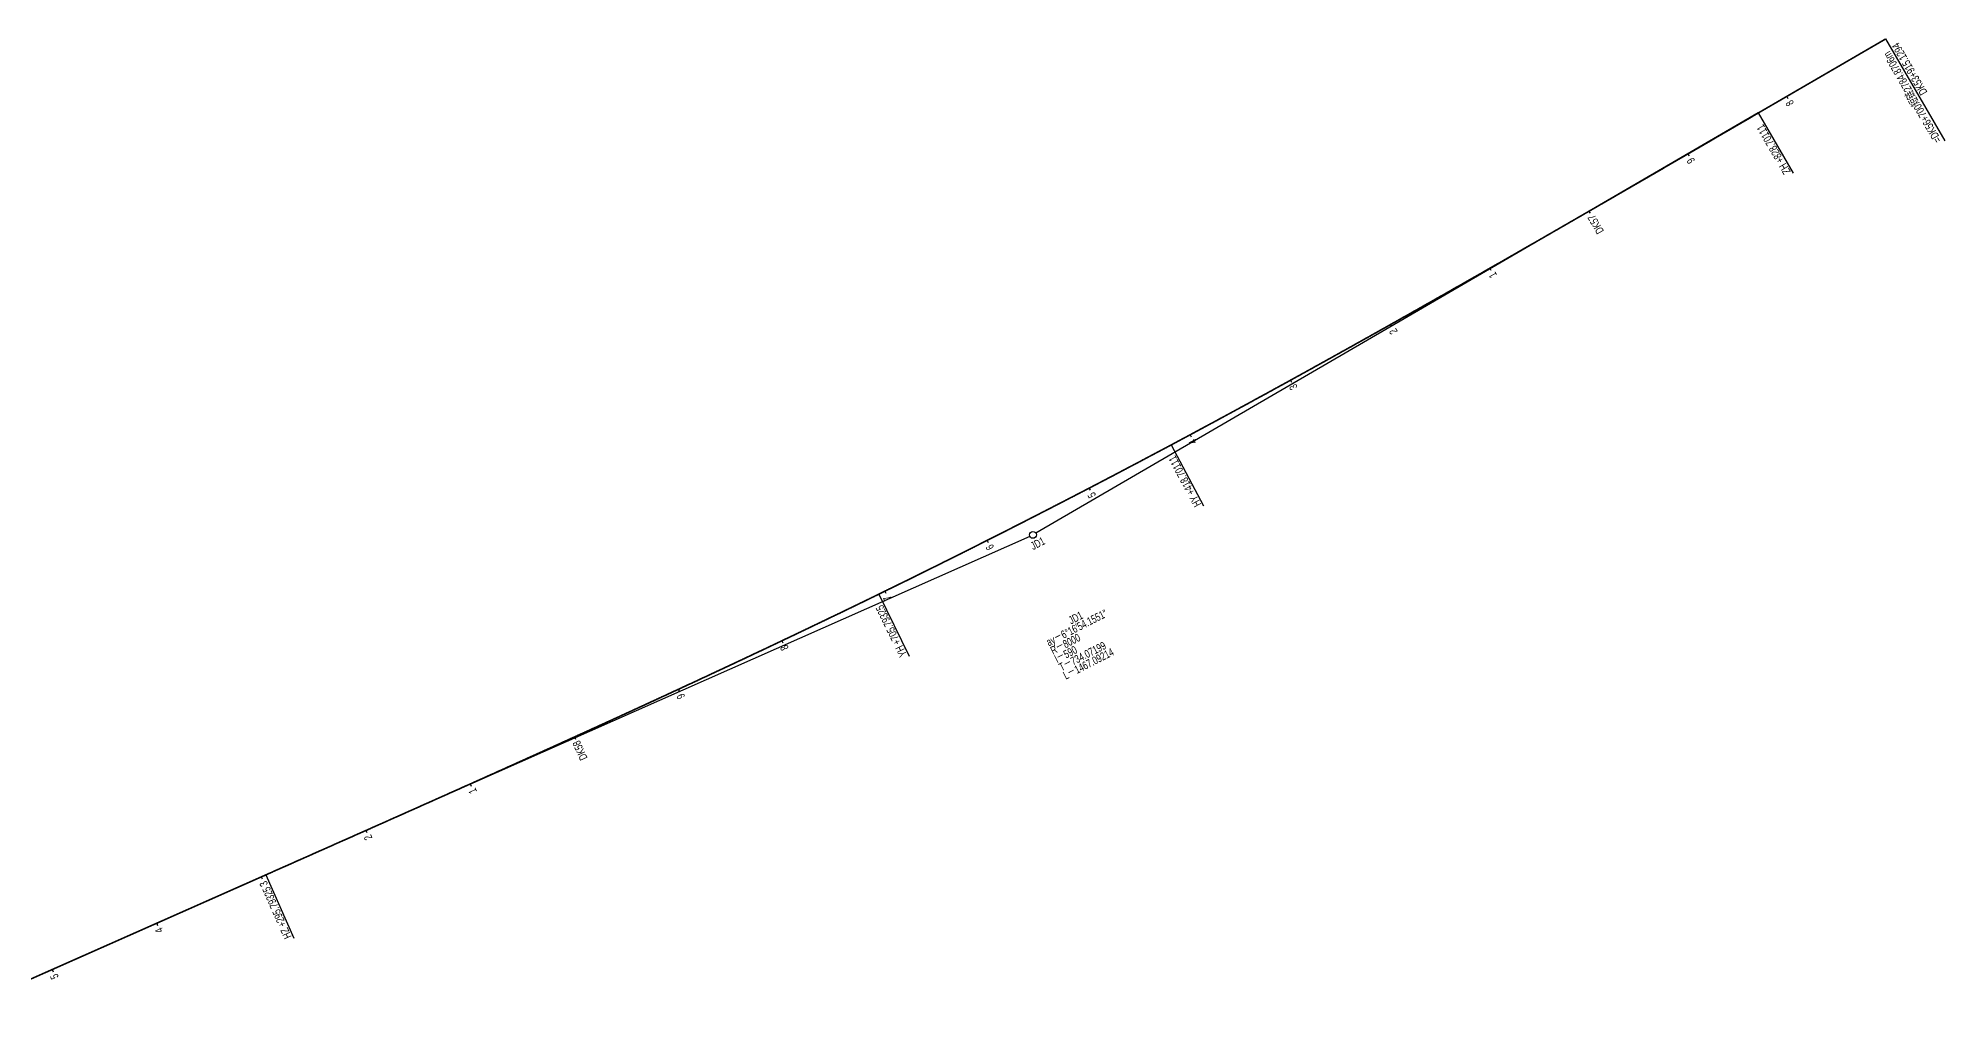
# Model space of a CAD drawing. Header units: millimetres. Extents: x 497834 to 621495, y 3353175 to 3430424.
# Drawn here: x 619827 to 621495, y 3402810 to 3403669 of the extents above; entities that cross this region are included whole.
import ezdxf

# ---------------------------------------------------------------- set-up
doc = ezdxf.new("R2010")
doc.units = ezdxf.units.MM
for name, color, linetype in [('dl1', 7, 'Continuous'), ('沪乍杭打线-0.0-200.8段-施工系转设计系成果-2000坐标系-左线_中线_交点', 7, 'Continuous'), ('沪乍杭打线-0.0-200.8段-施工系转设计系成果-2000坐标系-左线_五大桩', 7, 'Continuous'), ('沪乍杭打线-0.0-200.8段-施工系转设计系成果-2000坐标系-左线_断链', 7, 'Continuous'), ('沪乍杭打线-0.0-200.8段-施工系转设计系成果-2000坐标系-左线_曲线资料', 7, 'Continuous'), ('沪乍杭打线-0.0-200.8段-施工系转设计系成果-2000坐标系-左线_里程', 7, 'Continuous')]:
    doc.layers.add(name, color=color, linetype=linetype)
doc.styles.add('PM_DL', font='slromans.shx', dxfattribs={"width": 0.75, "bigfont": 'hztxt.shx'})
doc.styles.add('PM_LC', font='slromans.shx', dxfattribs={"width": 0.75, "bigfont": 'hztxt.shx'})
doc.styles.add('PM_QX', font='slromans.shx', dxfattribs={"width": 0.75, "bigfont": 'hztxt.shx'})

msp = doc.modelspace()

# ---------------------------------------------------------------- linework, layer by layer
at = {"layer": 'dl1', "color": 3, "linetype": 'Continuous', "ltscale": 2, "const_width": 1.4, "flags": 128}
msp.add_lwpolyline([(621443, 3403668.1), (621331.6, 3403603.4), (621330.8, 3403602.9), (621329.9, 3403602.4), (621329, 3403601.9), (621328.2, 3403601.4), (621327.3, 3403600.9), (621326.4, 3403600.4), (621325.6, 3403599.8), (621324.7, 3403599.3), (621323.9, 3403598.8), (621323, 3403598.3), (621322.1, 3403597.8), (621321.3, 3403597.3), (621320.4, 3403596.8), (621319.5, 3403596.3), (621318.7, 3403595.8), (621317.8, 3403595.3), (621316.9, 3403594.8), (621316.1, 3403594.3), (621315.2, 3403593.8), (621314.3, 3403593.3), (621313.5, 3403592.8), (621312.6, 3403592.3), (621311.7, 3403591.8), (621310.9, 3403591.3), (621310, 3403590.8), (621309.2, 3403590.3), (621308.3, 3403589.8), (621307.4, 3403589.3), (621306.6, 3403588.8), (621305.7, 3403588.3), (621304.8, 3403587.8), (621304, 3403587.3), (621303.1, 3403586.8), (621302.2, 3403586.3), (621301.4, 3403585.8), (621300.5, 3403585.3), (621299.6, 3403584.8), (621298.8, 3403584.3), (621297.9, 3403583.8), (621297, 3403583.3), (621296.2, 3403582.8), (621295.3, 3403582.3), (621294.5, 3403581.8), (621293.6, 3403581.3), (621292.7, 3403580.8), (621291.9, 3403580.3), (621291, 3403579.7), (621290.1, 3403579.2), (621289.3, 3403578.7), (621288.4, 3403578.2), (621287.5, 3403577.7), (621286.7, 3403577.2), (621285.8, 3403576.7), (621284.9, 3403576.2), (621284.1, 3403575.7), (621283.2, 3403575.2), (621282.3, 3403574.7), (621281.5, 3403574.2), (621280.6, 3403573.7), (621279.8, 3403573.2), (621278.9, 3403572.7), (621278, 3403572.2), (621277.2, 3403571.7), (621276.3, 3403571.2), (621275.4, 3403570.7), (621274.6, 3403570.2), (621273.7, 3403569.7), (621272.8, 3403569.2), (621272, 3403568.7), (621271.1, 3403568.2), (621270.2, 3403567.7), (621269.4, 3403567.2), (621268.5, 3403566.7), (621267.6, 3403566.2), (621266.8, 3403565.7), (621265.9, 3403565.2), (621265.1, 3403564.7), (621264.2, 3403564.2), (621263.3, 3403563.7), (621262.5, 3403563.2), (621261.6, 3403562.7), (621260.7, 3403562.2), (621259.9, 3403561.7), (621259, 3403561.2), (621258.1, 3403560.7), (621257.3, 3403560.2), (621256.4, 3403559.7), (621255.5, 3403559.2), (621254.7, 3403558.7), (621253.8, 3403558.2), (621252.9, 3403557.7), (621252.1, 3403557.2), (621251.2, 3403556.7), (621250.3, 3403556.2), (621249.5, 3403555.7), (621248.6, 3403555.1), (621247.8, 3403554.6), (621246.9, 3403554.1), (621246, 3403553.6), (621245.2, 3403553.1), (621244.3, 3403552.6), (621243.4, 3403552.1), (621242.6, 3403551.6), (621241.7, 3403551.1), (621240.8, 3403550.6), (621240, 3403550.1), (621239.1, 3403549.6), (621238.2, 3403549.1), (621237.4, 3403548.6), (621236.5, 3403548.1), (621235.6, 3403547.6), (621234.8, 3403547.1), (621233.9, 3403546.6), (621233, 3403546.1), (621232.2, 3403545.6), (621231.3, 3403545.1), (621230.5, 3403544.6), (621229.6, 3403544.1), (621228.7, 3403543.6), (621227.9, 3403543.1), (621227, 3403542.6), (621226.1, 3403542.1), (621225.3, 3403541.6), (621224.4, 3403541.1), (621223.5, 3403540.6), (621222.7, 3403540.1), (621221.8, 3403539.6), (621220.9, 3403539.1), (621220.1, 3403538.6), (621219.2, 3403538.1), (621218.3, 3403537.6), (621217.5, 3403537.1), (621216.6, 3403536.6), (621215.7, 3403536.1), (621214.9, 3403535.6), (621214, 3403535.1), (621213.1, 3403534.6), (621212.3, 3403534.1), (621211.4, 3403533.6), (621210.5, 3403533.1), (621209.7, 3403532.6), (621208.8, 3403532.1), (621207.9, 3403531.6), (621207.1, 3403531.1), (621206.2, 3403530.6), (621205.4, 3403530.1), (621204.5, 3403529.6), (621203.6, 3403529.1), (621202.8, 3403528.6), (621201.9, 3403528.1), (621201, 3403527.6), (621200.2, 3403527.1), (621199.3, 3403526.6), (621198.4, 3403526.1), (621197.6, 3403525.6), (621196.7, 3403525.1), (621195.8, 3403524.6), (621195, 3403524.1), (621194.1, 3403523.6), (621193.2, 3403523.1), (621192.4, 3403522.6), (621191.5, 3403522.1), (621190.6, 3403521.6), (621189.8, 3403521.1), (621188.9, 3403520.6), (621188, 3403520.1), (621187.2, 3403519.6), (621186.3, 3403519.1), (621185.4, 3403518.6), (621184.6, 3403518.1), (621183.7, 3403517.6), (621182.8, 3403517.1), (621182, 3403516.6), (621181.1, 3403516.1), (621180.2, 3403515.6), (621179.4, 3403515.1), (621178.5, 3403514.6), (621177.6, 3403514.1), (621176.8, 3403513.6), (621175.9, 3403513.1), (621175, 3403512.6), (621174.2, 3403512.1), (621173.3, 3403511.6), (621172.4, 3403511.1), (621171.6, 3403510.6), (621170.7, 3403510.1), (621169.8, 3403509.6), (621169, 3403509.1), (621168.1, 3403508.6), (621167.2, 3403508.1), (621166.4, 3403507.6), (621165.5, 3403507.1), (621164.6, 3403506.6), (621163.8, 3403506.1), (621162.9, 3403505.6), (621162, 3403505.1), (621161.2, 3403504.6), (621160.3, 3403504.1), (621159.4, 3403503.6), (621158.6, 3403503.1), (621157.7, 3403502.6), (621156.8, 3403502.1), (621156, 3403501.6), (621155.1, 3403501.1), (621154.2, 3403500.6), (621153.4, 3403500.1), (621152.5, 3403499.6), (621151.6, 3403499.1), (621150.8, 3403498.6), (621149.9, 3403498.1), (621149, 3403497.6), (621148.2, 3403497.1), (621147.3, 3403496.6), (621146.4, 3403496.1), (621145.6, 3403495.6), (621144.7, 3403495.1), (621143.8, 3403494.6), (621143, 3403494.1), (621142.1, 3403493.6), (621141.2, 3403493.1), (621140.4, 3403492.6), (621139.5, 3403492.1), (621138.6, 3403491.6), (621137.8, 3403491.1), (621136.9, 3403490.6), (621136, 3403490.1), (621135.2, 3403489.6), (621134.3, 3403489.1), (621133.4, 3403488.7), (621132.6, 3403488.2), (621131.7, 3403487.7), (621130.8, 3403487.2), (621130, 3403486.7), (621129.1, 3403486.2), (621128.2, 3403485.7), (621127.4, 3403485.2), (621126.5, 3403484.7), (621125.6, 3403484.2), (621124.8, 3403483.7), (621123.9, 3403483.2), (621123, 3403482.7), (621122.2, 3403482.2), (621121.3, 3403481.7), (621120.4, 3403481.2), (621119.6, 3403480.7), (621118.7, 3403480.2), (621117.8, 3403479.7), (621117, 3403479.2), (621116.1, 3403478.7), (621115.2, 3403478.2), (621114.3, 3403477.7), (621113.5, 3403477.2), (621112.6, 3403476.7), (621111.7, 3403476.2), (621110.9, 3403475.7), (621110, 3403475.2), (621109.1, 3403474.7), (621108.3, 3403474.2), (621107.4, 3403473.7), (621106.5, 3403473.2), (621105.7, 3403472.7), (621104.8, 3403472.2), (621103.9, 3403471.8), (621103.1, 3403471.3), (621102.2, 3403470.8), (621101.3, 3403470.3), (621100.5, 3403469.8), (621099.6, 3403469.3), (621098.7, 3403468.8), (621097.9, 3403468.3), (621097, 3403467.8), (621096.1, 3403467.3), (621095.2, 3403466.8), (621094.4, 3403466.3), (621093.5, 3403465.8), (621092.6, 3403465.3), (621091.8, 3403464.8), (621090.9, 3403464.3), (621090, 3403463.8), (621089.2, 3403463.3), (621088.3, 3403462.8), (621087.4, 3403462.3), (621086.6, 3403461.8), (621085.7, 3403461.3), (621084.8, 3403460.8), (621084, 3403460.4), (621083.1, 3403459.9), (621082.2, 3403459.4), (621081.4, 3403458.9), (621080.5, 3403458.4), (621079.6, 3403457.9), (621078.7, 3403457.4), (621077.9, 3403456.9), (621077, 3403456.4), (621076.1, 3403455.9), (621075.3, 3403455.4), (621074.4, 3403454.9), (621073.5, 3403454.4), (621072.7, 3403453.9), (621071.8, 3403453.4), (621070.9, 3403452.9), (621070.1, 3403452.4), (621069.2, 3403451.9), (621068.3, 3403451.5), (621067.4, 3403451), (621066.6, 3403450.5), (621065.7, 3403450), (621064.8, 3403449.5), (621064, 3403449), (621063.1, 3403448.5), (621062.2, 3403448), (621061.4, 3403447.5), (621060.5, 3403447), (621059.6, 3403446.5), (621058.7, 3403446), (621057.9, 3403445.5), (621057, 3403445), (621056.1, 3403444.5), (621055.3, 3403444), (621054.4, 3403443.6), (621053.5, 3403443.1), (621052.7, 3403442.6), (621051.8, 3403442.1), (621050.9, 3403441.6), (621050, 3403441.1), (621049.2, 3403440.6), (621048.3, 3403440.1), (621047.4, 3403439.6), (621046.6, 3403439.1), (621045.7, 3403438.6), (621044.8, 3403438.1), (621044, 3403437.6), (621043.1, 3403437.1), (621042.2, 3403436.7), (621041.3, 3403436.2), (621040.5, 3403435.7), (621039.6, 3403435.2), (621038.7, 3403434.7), (621037.9, 3403434.2), (621037, 3403433.7), (621036.1, 3403433.2), (621035.2, 3403432.7), (621034.4, 3403432.2), (621033.5, 3403431.7), (621032.6, 3403431.2), (621031.8, 3403430.8), (621030.9, 3403430.3), (621030, 3403429.8), (621029.2, 3403429.3), (621028.3, 3403428.8), (621027.4, 3403428.3), (621026.5, 3403427.8), (621025.7, 3403427.3), (621024.8, 3403426.8), (621023.9, 3403426.3), (621023.1, 3403425.8), (621022.2, 3403425.4), (621021.3, 3403424.9), (621020.4, 3403424.4), (621019.6, 3403423.9), (621018.7, 3403423.4), (621017.8, 3403422.9), (621017, 3403422.4), (621016.1, 3403421.9), (621015.2, 3403421.4), (621014.3, 3403420.9), (621013.5, 3403420.4), (621012.6, 3403420), (621011.7, 3403419.5), (621010.9, 3403419), (621010, 3403418.5), (621009.1, 3403418), (621008.2, 3403417.5), (621007.4, 3403417), (621006.5, 3403416.5), (621005.6, 3403416), (621004.8, 3403415.5), (621003.9, 3403415.1), (621003, 3403414.6), (621002.1, 3403414.1), (621001.3, 3403413.6), (621000.4, 3403413.1), (620999.5, 3403412.6), (620998.6, 3403412.1), (620997.8, 3403411.6), (620996.9, 3403411.1), (620996, 3403410.7), (620995.2, 3403410.2), (620994.3, 3403409.7), (620993.4, 3403409.2), (620992.5, 3403408.7), (620991.7, 3403408.2), (620990.8, 3403407.7), (620989.9, 3403407.2), (620989, 3403406.7), (620988.2, 3403406.3), (620987.3, 3403405.8), (620986.4, 3403405.3), (620985.6, 3403404.8), (620984.7, 3403404.3), (620983.8, 3403403.8), (620982.9, 3403403.3), (620982.1, 3403402.8), (620981.2, 3403402.4), (620980.3, 3403401.9), (620979.4, 3403401.4), (620978.6, 3403400.9), (620977.7, 3403400.4), (620976.8, 3403399.9), (620976, 3403399.4), (620975.1, 3403398.9), (620974.2, 3403398.5), (620973.3, 3403398), (620972.5, 3403397.5), (620971.6, 3403397), (620970.7, 3403396.5), (620969.8, 3403396), (620969, 3403395.5), (620968.1, 3403395.1), (620967.2, 3403394.6), (620966.3, 3403394.1), (620965.5, 3403393.6), (620964.6, 3403393.1), (620963.7, 3403392.6), (620962.8, 3403392.1), (620962, 3403391.7), (620961.1, 3403391.2), (620960.2, 3403390.7), (620959.4, 3403390.2), (620958.5, 3403389.7), (620957.6, 3403389.2), (620956.7, 3403388.7), (620955.9, 3403388.3), (620955, 3403387.8), (620954.1, 3403387.3), (620953.2, 3403386.8), (620952.4, 3403386.3), (620951.5, 3403385.8), (620950.6, 3403385.3), (620949.7, 3403384.9), (620948.9, 3403384.4), (620948, 3403383.9), (620947.1, 3403383.4), (620946.2, 3403382.9), (620945.4, 3403382.4), (620944.5, 3403382), (620943.6, 3403381.5), (620942.7, 3403381), (620941.9, 3403380.5), (620941, 3403380), (620940.1, 3403379.5), (620939.2, 3403379), (620938.4, 3403378.6), (620937.5, 3403378.1), (620936.6, 3403377.6), (620935.7, 3403377.1), (620934.9, 3403376.6), (620934, 3403376.1), (620933.1, 3403375.7), (620932.2, 3403375.2), (620931.4, 3403374.7), (620930.5, 3403374.2), (620929.6, 3403373.7), (620928.7, 3403373.2), (620927.9, 3403372.8), (620927, 3403372.3), (620926.1, 3403371.8), (620925.2, 3403371.3), (620924.3, 3403370.8), (620923.5, 3403370.4), (620922.6, 3403369.9), (620921.7, 3403369.4), (620920.8, 3403368.9), (620920, 3403368.4), (620919.1, 3403367.9), (620918.2, 3403367.5), (620917.3, 3403367), (620916.5, 3403366.5), (620915.6, 3403366), (620914.7, 3403365.5), (620913.8, 3403365.1), (620913, 3403364.6), (620912.1, 3403364.1), (620911.2, 3403363.6), (620910.3, 3403363.1), (620909.4, 3403362.7), (620908.6, 3403362.2), (620907.7, 3403361.7), (620906.8, 3403361.2), (620905.9, 3403360.7), (620905.1, 3403360.2), (620904.2, 3403359.8), (620903.3, 3403359.3), (620902.4, 3403358.8), (620901.6, 3403358.3), (620900.7, 3403357.8), (620899.8, 3403357.4), (620898.9, 3403356.9), (620898, 3403356.4), (620897.2, 3403355.9), (620896.3, 3403355.4), (620895.4, 3403355), (620894.5, 3403354.5), (620893.7, 3403354), (620892.8, 3403353.5), (620891.9, 3403353.1), (620891, 3403352.6), (620890.1, 3403352.1), (620889.3, 3403351.6), (620888.4, 3403351.1), (620887.5, 3403350.7), (620886.6, 3403350.2), (620885.8, 3403349.7), (620884.9, 3403349.2), (620884, 3403348.7), (620883.1, 3403348.3), (620882.2, 3403347.8), (620881.4, 3403347.3), (620880.5, 3403346.8), (620879.6, 3403346.4), (620878.7, 3403345.9), (620877.8, 3403345.4), (620877, 3403344.9), (620876.1, 3403344.4), (620875.2, 3403344), (620874.3, 3403343.5), (620873.5, 3403343), (620872.6, 3403342.5), (620871.7, 3403342.1), (620870.8, 3403341.6), (620869.9, 3403341.1), (620869.1, 3403340.6), (620868.2, 3403340.2), (620867.3, 3403339.7), (620866.4, 3403339.2), (620865.5, 3403338.7), (620864.7, 3403338.3), (620863.8, 3403337.8), (620862.9, 3403337.3), (620862, 3403336.8), (620861.1, 3403336.4), (620860.3, 3403335.9), (620859.4, 3403335.4), (620858.5, 3403334.9), (620857.6, 3403334.4), (620856.7, 3403334), (620855.9, 3403333.5), (620855, 3403333), (620854.1, 3403332.5), (620853.2, 3403332.1), (620852.3, 3403331.6), (620851.5, 3403331.1), (620850.6, 3403330.7), (620849.7, 3403330.2), (620848.8, 3403329.7), (620847.9, 3403329.2), (620847.1, 3403328.8), (620846.2, 3403328.3), (620845.3, 3403327.8), (620844.4, 3403327.3), (620843.5, 3403326.9), (620842.7, 3403326.4), (620841.8, 3403325.9), (620840.9, 3403325.4), (620840, 3403325), (620839.1, 3403324.5), (620838.3, 3403324), (620837.4, 3403323.5), (620836.5, 3403323.1), (620835.6, 3403322.6), (620834.7, 3403322.1), (620833.8, 3403321.7), (620833, 3403321.2), (620832.1, 3403320.7), (620831.2, 3403320.2), (620830.3, 3403319.8), (620829.4, 3403319.3), (620828.6, 3403318.8), (620827.7, 3403318.4), (620826.8, 3403317.9), (620825.9, 3403317.4), (620825, 3403316.9), (620824.1, 3403316.5), (620823.3, 3403316), (620822.4, 3403315.5), (620821.5, 3403315.1), (620820.6, 3403314.6), (620819.7, 3403314.1), (620818.9, 3403313.6), (620818, 3403313.2, -0.008972), (620817.1, 3403312.7), (620816.2, 3403312.2), (620815.3, 3403311.7), (620814.4, 3403311.3), (620813.6, 3403310.8), (620813.6, 3403310.8), (620812.7, 3403310.4), (620811.8, 3403309.9), (620810.9, 3403309.4), (620810, 3403308.9), (620809.1, 3403308.5), (620809.1, 3403308.5), (620808.3, 3403308), (620807.4, 3403307.5), (620806.5, 3403307.1), (620805.6, 3403306.6), (620804.7, 3403306.1), (620804.7, 3403306.1), (620803.8, 3403305.7), (620803, 3403305.2), (620802.1, 3403304.7), (620801.2, 3403304.3), (620800.3, 3403303.8), (620800.3, 3403303.8), (620799.4, 3403303.3), (620798.5, 3403302.9), (620797.7, 3403302.4), (620796.8, 3403301.9), (620795.9, 3403301.5), (620795.9, 3403301.5), (620795, 3403301), (620794.1, 3403300.5), (620793.2, 3403300.1), (620792.4, 3403299.6), (620791.5, 3403299.1), (620791.5, 3403299.1), (620790.6, 3403298.6), (620789.7, 3403298.2), (620788.8, 3403297.7), (620787.9, 3403297.2), (620787, 3403296.8), (620787, 3403296.8), (620786.2, 3403296.3), (620785.3, 3403295.9), (620784.4, 3403295.4), (620783.5, 3403294.9), (620782.6, 3403294.5), (620782.6, 3403294.5), (620781.7, 3403294), (620780.9, 3403293.5), (620780, 3403293.1), (620779.1, 3403292.6), (620778.2, 3403292.1), (620778.2, 3403292.1), (620777.3, 3403291.7), (620776.4, 3403291.2), (620775.5, 3403290.7), (620774.7, 3403290.3), (620773.8, 3403289.8), (620773.8, 3403289.8), (620772.9, 3403289.3), (620772, 3403288.9), (620771.1, 3403288.4), (620770.2, 3403287.9), (620769.3, 3403287.5), (620769.3, 3403287.5), (620768.5, 3403287), (620767.6, 3403286.5), (620766.7, 3403286.1), (620765.8, 3403285.6), (620764.9, 3403285.2), (620764.9, 3403285.2), (620764, 3403284.7), (620763.1, 3403284.2), (620762.3, 3403283.8), (620761.4, 3403283.3), (620760.5, 3403282.8), (620760.5, 3403282.8), (620759.6, 3403282.4), (620758.7, 3403281.9), (620757.8, 3403281.4), (620756.9, 3403281), (620756.1, 3403280.5), (620756.1, 3403280.5), (620755.2, 3403280.1), (620754.3, 3403279.6), (620753.4, 3403279.1), (620752.5, 3403278.7), (620751.6, 3403278.2), (620751.6, 3403278.2), (620750.7, 3403277.8), (620749.8, 3403277.3), (620749, 3403276.8), (620748.1, 3403276.4), (620747.2, 3403275.9), (620747.2, 3403275.9), (620746.3, 3403275.4), (620745.4, 3403275), (620744.5, 3403274.5), (620743.6, 3403274.1), (620742.7, 3403273.6), (620742.7, 3403273.6), (620741.9, 3403273.1), (620741, 3403272.7), (620740.1, 3403272.2), (620739.2, 3403271.8), (620738.3, 3403271.3), (620738.3, 3403271.3), (620737.4, 3403270.8), (620736.5, 3403270.4), (620735.6, 3403269.9), (620734.8, 3403269.5), (620733.9, 3403269), (620733.9, 3403269), (620733, 3403268.5), (620732.1, 3403268.1), (620731.2, 3403267.6), (620730.3, 3403267.2), (620729.4, 3403266.7), (620729.4, 3403266.7), (620728.5, 3403266.2), (620727.7, 3403265.8), (620726.8, 3403265.3), (620725.9, 3403264.9), (620725, 3403264.4), (620725, 3403264.4), (620724.1, 3403263.9), (620723.2, 3403263.5), (620722.3, 3403263), (620721.4, 3403262.6), (620720.5, 3403262.1), (620720.5, 3403262.1), (620719.7, 3403261.7), (620718.8, 3403261.2), (620717.9, 3403260.7), (620717, 3403260.3), (620716.1, 3403259.8), (620716.1, 3403259.8), (620715.2, 3403259.4), (620714.3, 3403258.9), (620713.4, 3403258.4), (620712.5, 3403258), (620711.7, 3403257.5), (620711.7, 3403257.5), (620710.8, 3403257.1), (620709.9, 3403256.6), (620709, 3403256.2), (620708.1, 3403255.7), (620707.2, 3403255.2), (620707.2, 3403255.2), (620706.3, 3403254.8), (620705.4, 3403254.3), (620704.5, 3403253.9), (620703.6, 3403253.4), (620702.8, 3403253), (620702.8, 3403253), (620701.9, 3403252.5), (620701, 3403252.1), (620700.1, 3403251.6), (620699.2, 3403251.1), (620698.3, 3403250.7), (620698.3, 3403250.7), (620697.4, 3403250.2), (620696.5, 3403249.8), (620695.6, 3403249.3), (620694.7, 3403248.9), (620693.9, 3403248.4), (620693.9, 3403248.4), (620693, 3403248), (620692.1, 3403247.5), (620691.2, 3403247.1), (620690.3, 3403246.6), (620689.4, 3403246.1), (620689.4, 3403246.1), (620688.5, 3403245.7), (620687.6, 3403245.2), (620686.7, 3403244.8), (620685.8, 3403244.3), (620684.9, 3403243.9), (620684.9, 3403243.9), (620684.1, 3403243.4), (620683.2, 3403243), (620682.3, 3403242.5), (620681.4, 3403242.1), (620680.5, 3403241.6), (620680.5, 3403241.6), (620679.6, 3403241.2), (620678.7, 3403240.7), (620677.8, 3403240.2), (620676.9, 3403239.8), (620676, 3403239.3), (620676, 3403239.3), (620675.1, 3403238.9), (620674.2, 3403238.4), (620673.4, 3403238), (620672.5, 3403237.5), (620671.6, 3403237.1), (620671.6, 3403237.1), (620670.7, 3403236.6), (620669.8, 3403236.2), (620668.9, 3403235.7), (620668, 3403235.3), (620667.1, 3403234.8), (620667.1, 3403234.8), (620666.2, 3403234.4), (620665.3, 3403233.9), (620664.4, 3403233.5), (620663.5, 3403233), (620662.6, 3403232.6), (620662.6, 3403232.6), (620661.8, 3403232.1), (620660.9, 3403231.7), (620660, 3403231.2), (620659.1, 3403230.8), (620658.2, 3403230.3), (620658.2, 3403230.3), (620657.3, 3403229.9), (620656.4, 3403229.4), (620655.5, 3403229), (620654.6, 3403228.5), (620653.7, 3403228.1), (620653.7, 3403228.1), (620652.8, 3403227.6), (620651.9, 3403227.2), (620651, 3403226.7), (620650.1, 3403226.3), (620649.3, 3403225.8), (620649.3, 3403225.8), (620648.4, 3403225.4), (620647.5, 3403224.9), (620646.6, 3403224.5), (620645.7, 3403224), (620644.8, 3403223.6), (620644.8, 3403223.6), (620643.9, 3403223.1), (620643, 3403222.7), (620642.1, 3403222.2), (620641.2, 3403221.8), (620640.3, 3403221.3), (620640.3, 3403221.3), (620639.4, 3403220.9), (620638.5, 3403220.4), (620637.6, 3403220), (620636.7, 3403219.5), (620635.8, 3403219.1), (620635.8, 3403219.1), (620635, 3403218.6), (620634.1, 3403218.2), (620633.2, 3403217.7), (620632.3, 3403217.3), (620631.4, 3403216.9), (620631.4, 3403216.9), (620630.5, 3403216.4), (620629.6, 3403216), (620628.7, 3403215.5), (620627.8, 3403215.1), (620626.9, 3403214.6), (620626.9, 3403214.6), (620626, 3403214.2), (620625.1, 3403213.7), (620624.2, 3403213.3), (620623.3, 3403212.8), (620622.4, 3403212.4), (620622.4, 3403212.4), (620621.5, 3403211.9), (620620.6, 3403211.5), (620619.7, 3403211.1), (620618.8, 3403210.6), (620617.9, 3403210.2), (620617.9, 3403210.2), (620617.1, 3403209.7), (620616.2, 3403209.3), (620615.3, 3403208.8), (620614.4, 3403208.4), (620613.5, 3403207.9), (620613.5, 3403207.9), (620612.6, 3403207.5), (620611.7, 3403207), (620610.8, 3403206.6), (620609.9, 3403206.2), (620609, 3403205.7), (620609, 3403205.7), (620608.1, 3403205.3), (620607.2, 3403204.8), (620606.3, 3403204.4), (620605.4, 3403203.9), (620604.5, 3403203.5), (620604.5, 3403203.5), (620603.6, 3403203), (620602.7, 3403202.6), (620601.8, 3403202.2), (620600.9, 3403201.7), (620600, 3403201.3), (620600, 3403201.3), (620599.1, 3403200.8), (620598.2, 3403200.4), (620597.3, 3403199.9), (620596.4, 3403199.5), (620595.5, 3403199.1), (620595.5, 3403199.1), (620594.6, 3403198.6), (620593.8, 3403198.2), (620592.9, 3403197.7), (620592, 3403197.3), (620591.1, 3403196.8), (620591.1, 3403196.8), (620590.2, 3403196.4), (620589.3, 3403196), (620588.4, 3403195.5), (620587.5, 3403195.1), (620586.6, 3403194.6), (620586.6, 3403194.6), (620585.7, 3403194.2), (620584.8, 3403193.8), (620583.9, 3403193.3), (620583, 3403192.9), (620582.1, 3403192.4), (620582.1, 3403192.4), (620581.2, 3403192), (620580.3, 3403191.6), (620579.4, 3403191.1), (620578.5, 3403190.7), (620577.6, 3403190.2), (620577.6, 3403190.2), (620576.7, 3403189.8), (620575.8, 3403189.4), (620574.9, 3403188.9), (620574, 3403188.5), (620573.1, 3403188), (620573.1, 3403188), (620572.2, 3403187.6), (620571.3, 3403187.2), (620570.4, 3403186.7), (620569.5, 3403186.3), (620568.6, 3403185.8), (620568.6, 3403185.8), (620567.7, 3403185.4), (620566.8, 3403185), (620565.9, 3403184.5), (620565, 3403184.1), (620564.1, 3403183.6), (620564.1, 3403183.6), (620563.2, 3403183.2), (620562.3, 3403182.8), (620562.2, 3403182.7), (620561.3, 3403182.3), (620560.4, 3403181.8), (620559.5, 3403181.4), (620558.7, 3403181), (620557.8, 3403180.5), (620556.9, 3403180.1), (620556, 3403179.7), (620555.1, 3403179.2), (620554.2, 3403178.8), (620553.3, 3403178.3), (620552.4, 3403177.9), (620551.5, 3403177.5), (620550.6, 3403177), (620549.7, 3403176.6), (620548.8, 3403176.2), (620547.9, 3403175.7), (620547, 3403175.3), (620546.1, 3403174.9), (620545.2, 3403174.4), (620544.3, 3403174), (620543.4, 3403173.5), (620542.5, 3403173.1), (620541.6, 3403172.7), (620540.7, 3403172.2), (620539.8, 3403171.8), (620538.9, 3403171.4), (620538, 3403170.9), (620537.1, 3403170.5), (620536.2, 3403170.1), (620535.3, 3403169.6), (620534.4, 3403169.2), (620533.5, 3403168.8), (620532.6, 3403168.3), (620531.7, 3403167.9), (620530.8, 3403167.4), (620529.9, 3403167), (620529, 3403166.6), (620528.1, 3403166.1), (620527.2, 3403165.7), (620526.3, 3403165.3), (620525.4, 3403164.8), (620524.4, 3403164.4), (620523.5, 3403164), (620522.6, 3403163.5), (620521.7, 3403163.1), (620520.8, 3403162.7), (620519.9, 3403162.2), (620519, 3403161.8), (620518.1, 3403161.4), (620517.2, 3403160.9), (620516.3, 3403160.5), (620515.4, 3403160.1), (620514.5, 3403159.6), (620513.6, 3403159.2), (620512.7, 3403158.8), (620511.8, 3403158.3), (620510.9, 3403157.9), (620510, 3403157.5), (620509.1, 3403157.1), (620508.2, 3403156.6), (620507.3, 3403156.2), (620506.4, 3403155.8), (620505.5, 3403155.3), (620504.6, 3403154.9), (620503.7, 3403154.5), (620502.8, 3403154), (620501.9, 3403153.6), (620501, 3403153.2), (620500.1, 3403152.7), (620499.2, 3403152.3), (620498.3, 3403151.9), (620497.4, 3403151.4), (620496.5, 3403151), (620495.6, 3403150.6), (620494.7, 3403150.2), (620493.8, 3403149.7), (620492.9, 3403149.3), (620492, 3403148.9), (620491.1, 3403148.4), (620490.2, 3403148), (620489.3, 3403147.6), (620488.4, 3403147.1), (620487.5, 3403146.7), (620486.6, 3403146.3), (620485.7, 3403145.9), (620484.8, 3403145.4), (620483.9, 3403145), (620483, 3403144.6), (620482, 3403144.1), (620481.1, 3403143.7), (620480.2, 3403143.3), (620479.3, 3403142.8), (620478.4, 3403142.4), (620477.5, 3403142), (620476.6, 3403141.6), (620475.7, 3403141.1), (620474.8, 3403140.7), (620473.9, 3403140.3), (620473, 3403139.8), (620472.1, 3403139.4), (620471.2, 3403139), (620470.3, 3403138.6), (620469.4, 3403138.1), (620468.5, 3403137.7), (620467.6, 3403137.3), (620466.7, 3403136.9), (620465.8, 3403136.4), (620464.9, 3403136), (620464, 3403135.6), (620463.1, 3403135.1), (620462.2, 3403134.7), (620461.3, 3403134.3), (620460.4, 3403133.9), (620459.5, 3403133.4), (620458.5, 3403133), (620457.6, 3403132.6), (620456.7, 3403132.2), (620455.8, 3403131.7), (620454.9, 3403131.3), (620454, 3403130.9), (620453.1, 3403130.5), (620452.2, 3403130), (620451.3, 3403129.6), (620450.4, 3403129.2), (620449.5, 3403128.7), (620448.6, 3403128.3), (620447.7, 3403127.9), (620446.8, 3403127.5), (620445.9, 3403127), (620445, 3403126.6), (620444.1, 3403126.2), (620443.2, 3403125.8), (620442.3, 3403125.3), (620441.4, 3403124.9), (620440.5, 3403124.5), (620439.5, 3403124.1), (620438.6, 3403123.6), (620437.7, 3403123.2), (620436.8, 3403122.8), (620435.9, 3403122.4), (620435, 3403121.9), (620434.1, 3403121.5), (620433.2, 3403121.1), (620432.3, 3403120.7), (620431.4, 3403120.2), (620430.5, 3403119.8), (620429.6, 3403119.4), (620428.7, 3403119), (620427.8, 3403118.6), (620426.9, 3403118.1), (620426, 3403117.7), (620425.1, 3403117.3), (620424.2, 3403116.9), (620423.2, 3403116.4), (620422.3, 3403116), (620421.4, 3403115.6), (620420.5, 3403115.2), (620419.6, 3403114.7), (620418.7, 3403114.3), (620417.8, 3403113.9), (620416.9, 3403113.5), (620416, 3403113.1), (620415.1, 3403112.6), (620414.2, 3403112.2), (620413.3, 3403111.8), (620412.4, 3403111.4), (620411.5, 3403110.9), (620410.6, 3403110.5), (620409.7, 3403110.1), (620408.7, 3403109.7), (620407.8, 3403109.3), (620406.9, 3403108.8), (620406, 3403108.4), (620405.1, 3403108), (620404.2, 3403107.6), (620403.3, 3403107.1), (620402.4, 3403106.7), (620401.5, 3403106.3), (620400.6, 3403105.9), (620399.7, 3403105.5), (620398.8, 3403105), (620397.9, 3403104.6), (620397, 3403104.2), (620396, 3403103.8), (620395.1, 3403103.4), (620394.2, 3403102.9), (620393.3, 3403102.5), (620392.4, 3403102.1), (620391.5, 3403101.7), (620390.6, 3403101.3), (620389.7, 3403100.8), (620388.8, 3403100.4), (620387.9, 3403100), (620387, 3403099.6), (620386.1, 3403099.2), (620385.2, 3403098.7), (620384.3, 3403098.3), (620383.3, 3403097.9), (620382.4, 3403097.5), (620381.5, 3403097.1), (620380.6, 3403096.6), (620379.7, 3403096.2), (620378.8, 3403095.8), (620377.9, 3403095.4), (620377, 3403095), (620376.1, 3403094.5), (620375.2, 3403094.1), (620374.3, 3403093.7), (620373.4, 3403093.3), (620372.4, 3403092.9), (620371.5, 3403092.4), (620370.6, 3403092), (620369.7, 3403091.6), (620368.8, 3403091.2), (620367.9, 3403090.8), (620367, 3403090.3), (620366.1, 3403089.9), (620365.2, 3403089.5), (620364.3, 3403089.1), (620363.4, 3403088.7), (620362.5, 3403088.3), (620361.6, 3403087.8), (620360.6, 3403087.4), (620359.7, 3403087), (620358.8, 3403086.6), (620357.9, 3403086.2), (620357, 3403085.7), (620356.1, 3403085.3), (620355.2, 3403084.9), (620354.3, 3403084.5), (620353.4, 3403084.1), (620352.5, 3403083.7), (620351.6, 3403083.2), (620350.6, 3403082.8), (620349.7, 3403082.4), (620348.8, 3403082), (620347.9, 3403081.6), (620347, 3403081.2), (620346.1, 3403080.7), (620345.2, 3403080.3), (620344.3, 3403079.9), (620343.4, 3403079.5), (620342.5, 3403079.1), (620341.6, 3403078.7), (620340.6, 3403078.2), (620339.7, 3403077.8), (620338.8, 3403077.4), (620337.9, 3403077), (620337, 3403076.6), (620336.1, 3403076.2), (620335.2, 3403075.7), (620334.3, 3403075.3), (620333.4, 3403074.9), (620332.5, 3403074.5), (620331.6, 3403074.1), (620330.6, 3403073.7), (620329.7, 3403073.3), (620328.8, 3403072.8), (620327.9, 3403072.4), (620327, 3403072), (620326.1, 3403071.6), (620325.2, 3403071.2), (620324.3, 3403070.8), (620323.4, 3403070.3), (620322.5, 3403069.9), (620321.5, 3403069.5), (620320.6, 3403069.1), (620319.7, 3403068.7), (620318.8, 3403068.3), (620317.9, 3403067.9), (620317, 3403067.4), (620316.1, 3403067), (620315.2, 3403066.6), (620314.3, 3403066.2), (620313.4, 3403065.8), (620312.4, 3403065.4), (620311.5, 3403065), (620310.6, 3403064.5), (620309.7, 3403064.1), (620308.8, 3403063.7), (620307.9, 3403063.3), (620307, 3403062.9), (620306.1, 3403062.5), (620305.2, 3403062.1), (620304.3, 3403061.6), (620303.3, 3403061.2), (620302.4, 3403060.8), (620301.5, 3403060.4), (620300.6, 3403060), (620299.7, 3403059.6), (620298.8, 3403059.2), (620297.9, 3403058.7), (620297, 3403058.3), (620296.1, 3403057.9), (620295.2, 3403057.5), (620294.2, 3403057.1), (620293.3, 3403056.7), (620292.4, 3403056.3), (620291.5, 3403055.8), (620290.6, 3403055.4), (620289.7, 3403055), (620288.8, 3403054.6), (620287.9, 3403054.2), (620287, 3403053.8), (620286, 3403053.4), (620285.1, 3403053), (620284.2, 3403052.5), (620283.3, 3403052.1), (620282.4, 3403051.7), (620281.5, 3403051.3), (620280.6, 3403050.9), (620279.7, 3403050.5), (620278.8, 3403050.1), (620277.8, 3403049.7), (620276.9, 3403049.2), (620276, 3403048.8), (620275.1, 3403048.4), (620274.2, 3403048), (620273.3, 3403047.6), (620272.4, 3403047.2), (620271.5, 3403046.8), (620270.6, 3403046.4), (620269.6, 3403045.9), (620268.7, 3403045.5), (620267.8, 3403045.1), (620266.9, 3403044.7), (620266, 3403044.3), (620265.1, 3403043.9), (620264.2, 3403043.5), (620263.3, 3403043.1), (620262.4, 3403042.7), (620261.4, 3403042.2), (620260.5, 3403041.8), (620259.6, 3403041.4), (620258.7, 3403041), (620257.8, 3403040.6), (620256.9, 3403040.2), (620256, 3403039.8), (620255.1, 3403039.4), (620254.2, 3403039), (620253.2, 3403038.5), (620252.3, 3403038.1), (620251.4, 3403037.7), (620250.5, 3403037.3), (620249.6, 3403036.9), (620248.7, 3403036.5), (620247.8, 3403036.1), (620246.9, 3403035.7), (620245.9, 3403035.3), (620245, 3403034.8), (620244.1, 3403034.4), (620243.2, 3403034), (620242.3, 3403033.6), (620241.4, 3403033.2), (620240.5, 3403032.8), (620239.6, 3403032.4), (620238.7, 3403032), (620237.7, 3403031.6), (620236.8, 3403031.2), (620235.9, 3403030.7), (620235, 3403030.3), (620234.1, 3403029.9), (620233.2, 3403029.5), (620232.3, 3403029.1), (620231.4, 3403028.7), (620230.4, 3403028.3), (620229.5, 3403027.9), (620228.6, 3403027.5), (620227.7, 3403027.1), (620226.8, 3403026.6), (620225.9, 3403026.2), (620225, 3403025.8), (620224.1, 3403025.4), (620223.1, 3403025), (620222.2, 3403024.6), (620221.3, 3403024.2), (620220.4, 3403023.8), (620219.5, 3403023.4), (620218.6, 3403023), (620217.7, 3403022.6), (620216.8, 3403022.1), (620215.8, 3403021.7), (620214.9, 3403021.3), (620214, 3403020.9), (620213.1, 3403020.5), (620212.2, 3403020.1), (620211.3, 3403019.7), (620210.4, 3403019.3), (620209.5, 3403018.9), (620208.5, 3403018.5), (620207.6, 3403018.1), (620206.7, 3403017.6), (620205.8, 3403017.2), (620204.9, 3403016.8), (620204, 3403016.4), (620203.1, 3403016), (620202.2, 3403015.6), (620201.2, 3403015.2), (620200.3, 3403014.8), (620199.4, 3403014.4), (620198.5, 3403014), (620197.6, 3403013.6), (620196.7, 3403013.2), (620195.8, 3403012.7), (620194.9, 3403012.3), (620193.9, 3403011.9), (620193, 3403011.5), (620192.1, 3403011.1), (620191.2, 3403010.7), (620190.3, 3403010.3), (620189.4, 3403009.9), (620188.5, 3403009.5), (620187.5, 3403009.1), (620186.6, 3403008.7), (620185.7, 3403008.3), (620184.8, 3403007.8), (620183.9, 3403007.4), (620183, 3403007), (620182.1, 3403006.6), (620181.2, 3403006.2), (620180.2, 3403005.8), (620179.3, 3403005.4), (620178.4, 3403005), (620177.5, 3403004.6), (620176.6, 3403004.2), (620175.7, 3403003.8), (620174.8, 3403003.4), (620173.9, 3403003), (620172.9, 3403002.5), (620172, 3403002.1), (620171.1, 3403001.7), (620170.2, 3403001.3), (620169.3, 3403000.9), (620168.4, 3403000.5), (620167.5, 3403000.1), (620166.5, 3402999.7), (620165.6, 3402999.3), (620164.7, 3402998.9), (620163.8, 3402998.5), (620162.9, 3402998.1), (620162, 3402997.7), (620161.1, 3402997.3), (620160.2, 3402996.8), (620159.2, 3402996.4), (620158.3, 3402996), (620157.4, 3402995.6), (620156.5, 3402995.2), (620155.6, 3402994.8), (620154.7, 3402994.4), (620153.8, 3402994), (620152.8, 3402993.6), (620151.9, 3402993.2), (620151, 3402992.8), (620150.1, 3402992.4), (620149.2, 3402992), (620148.3, 3402991.6), (620147.4, 3402991.2), (620146.5, 3402990.7), (620145.5, 3402990.3), (620144.6, 3402989.9), (620143.7, 3402989.5), (620142.8, 3402989.1), (620141.9, 3402988.7), (620141, 3402988.3), (620140.1, 3402987.9), (620139.1, 3402987.5), (620138.2, 3402987.1), (620137.3, 3402986.7), (620136.4, 3402986.3), (620135.5, 3402985.9), (620134.6, 3402985.5), (620133.7, 3402985.1), (620132.7, 3402984.6), (620131.8, 3402984.2), (620130.9, 3402983.8), (620130, 3402983.4), (620129.1, 3402983), (620128.2, 3402982.6), (620127.3, 3402982.2), (620126.3, 3402981.8), (620125.4, 3402981.4), (620124.5, 3402981), (620123.6, 3402980.6), (620122.7, 3402980.2), (620121.8, 3402979.8), (620120.9, 3402979.4), (620120, 3402979), (620119, 3402978.6), (620118.1, 3402978.2), (620117.2, 3402977.7), (620116.3, 3402977.3), (620115.4, 3402976.9), (620114.5, 3402976.5), (620113.6, 3402976.1), (620112.6, 3402975.7), (620111.7, 3402975.3), (620110.8, 3402974.9), (620109.9, 3402974.5), (620109, 3402974.1), (620108.1, 3402973.7), (620107.2, 3402973.3), (620106.2, 3402972.9), (620105.3, 3402972.5), (620104.4, 3402972.1), (620103.5, 3402971.7), (620102.6, 3402971.3), (620101.7, 3402970.8), (620100.8, 3402970.4), (620099.8, 3402970), (620098.9, 3402969.6), (620098, 3402969.2), (620097.1, 3402968.8), (620096.2, 3402968.4), (620095.3, 3402968), (620094.4, 3402967.6), (620093.4, 3402967.2), (620092.5, 3402966.8), (620091.6, 3402966.4), (620090.7, 3402966), (620089.8, 3402965.6), (620088.9, 3402965.2), (620088, 3402964.8), (620087, 3402964.4), (620086.1, 3402964), (620085.2, 3402963.5), (620084.3, 3402963.1), (620083.4, 3402962.7), (620082.5, 3402962.3), (620081.6, 3402961.9), (620080.6, 3402961.5), (620079.7, 3402961.1), (620078.8, 3402960.7), (620077.9, 3402960.3), (620077, 3402959.9), (620076.1, 3402959.5), (620075.2, 3402959.1), (620074.2, 3402958.7), (620073.3, 3402958.3), (620072.4, 3402957.9), (620071.5, 3402957.5), (620070.6, 3402957.1), (620069.7, 3402956.7), (620068.8, 3402956.3), (620067.8, 3402955.9), (620066.9, 3402955.4), (620066, 3402955), (620065.1, 3402954.6), (620064.2, 3402954.2), (620063.3, 3402953.8), (620062.4, 3402953.4), (620061.4, 3402953), (620060.5, 3402952.6), (620059.6, 3402952.2), (620058.7, 3402951.8), (620057.8, 3402951.4), (620056.9, 3402951), (620056, 3402950.6), (620055, 3402950.2), (620054.1, 3402949.8), (620053.2, 3402949.4), (620052.3, 3402949), (620051.4, 3402948.6), (620050.5, 3402948.2), (620049.6, 3402947.7), (620048.6, 3402947.3), (620047.7, 3402946.9), (620046.8, 3402946.5), (620045.9, 3402946.1), (620045, 3402945.7), (620044.1, 3402945.3), (620043.2, 3402944.9), (620042.2, 3402944.5), (620041.3, 3402944.1), (620040.4, 3402943.7), (620039.5, 3402943.3), (620038.6, 3402942.9), (620037.7, 3402942.5), (620036.8, 3402942.1), (620035.8, 3402941.7), (620034.9, 3402941.3), (620034, 3402940.9), (620033.1, 3402940.5), (620032.2, 3402940.1), (620031.3, 3402939.6), (620030.4, 3402939.2), (620029.4, 3402938.8), (620028.5, 3402938.4), (620027.6, 3402938), (620026.7, 3402937.6), (620025.8, 3402937.2), (619739.2, 3402810.3)], format="xyb", dxfattribs=at)
at = {"layer": '沪乍杭打线-0.0-200.8段-施工系转设计系成果-2000坐标系-左线_中线_交点', "color": 6, "linetype": 'Continuous', "ltscale": 2}
for p, q in [((621331.6, 3403603.4), (620699.6, 3403236)), ((620694.2, 3403233.2), (620025.8, 3402937.2))]:
    msp.add_line(p, q, dxfattribs=at)
msp.add_circle((620697, 3403234.5), 3, dxfattribs=at)
at = {"layer": '沪乍杭打线-0.0-200.8段-施工系转设计系成果-2000坐标系-左线_五大桩', "color": 5, "linetype": 'Continuous', "ltscale": 2}
for p, q in [((621331.6, 3403603.4), (621362.1, 3403550.9)), ((620818, 3403313.2), (620846.3, 3403260)), ((620562.2, 3403182.7), (620588.7, 3403128.6)), ((620025.8, 3402937.2), (620050.3, 3402881.8))]:
    msp.add_line(p, q, dxfattribs=at)
at = {"layer": '沪乍杭打线-0.0-200.8段-施工系转设计系成果-2000坐标系-左线_断链', "color": 1, "linetype": 'Continuous', "ltscale": 2}
msp.add_line((621443, 3403668.1), (621494.9, 3403579), dxfattribs=at)
at = {"layer": '沪乍杭打线-0.0-200.8段-施工系转设计系成果-2000坐标系-左线_里程', "color": 5, "linetype": 'Continuous', "ltscale": 2}
for p, q in [((621356.5, 3403617.8), (621357.5, 3403616.1)), ((621270, 3403567.5), (621271, 3403565.8)), ((621183.4, 3403517.4), (621184.4, 3403515.7)), ((621096.7, 3403467.6), (621097.7, 3403465.9)), ((621009.7, 3403418.3), (621010.7, 3403416.6)), ((620922.3, 3403369.7), (620923.3, 3403368)), ((620834.5, 3403322), (620835.4, 3403320.2)), ((620746, 3403275.3), (620747, 3403273.5)), ((620657, 3403229.7), (620657.9, 3403227.9)), ((620567.5, 3403185.3), (620568.3, 3403183.5)), ((620477.3, 3403141.9), (620478.2, 3403140.1)), ((620386.8, 3403099.5), (620387.6, 3403097.7)), ((620295.9, 3403057.8), (620296.7, 3403056)), ((620204.7, 3403016.7), (620205.5, 3403014.9)), ((620113.4, 3402976), (620114.2, 3402974.2)), ((620021.9, 3402935.5), (620022.7, 3402933.7)), ((619930.4, 3402895), (619931.2, 3402893.1)), ((619838.8, 3402854.4), (619839.7, 3402852.6))]:
    msp.add_line(p, q, dxfattribs=at)

# ---------------------------------------------------------------- texts
at = {"layer": '沪乍杭打线-0.0-200.8段-施工系转设计系成果-2000坐标系-左线_中线_交点', "color": 5, "style": 'PM_QX', "width": 0.75}
msp.add_text('JD1', height=7, rotation=27.0273, dxfattribs=at).set_placement((620697.2, 3403221.1))
at = {"layer": '沪乍杭打线-0.0-200.8段-施工系转设计系成果-2000坐标系-左线_五大桩', "color": 5, "style": 'PM_QX', "width": 0.75}
for s, rotation, p in [('ZH +828.70111', 120.1682, (621360.2, 3403552.2)), ('HY +418.70111', 118.0554, (620844.5, 3403261.3)), ('YH +705.79325', 115.9992, (620586.9, 3403129.9)), ('HZ +295.79325', 113.8864, (620048.6, 3402883.2))]:
    msp.add_text(s, height=7, rotation=rotation, dxfattribs=at).set_placement(p)
at = {"layer": '沪乍杭打线-0.0-200.8段-施工系转设计系成果-2000坐标系-左线_断链', "color": 1, "style": 'PM_DL', "width": 0.75}
for s, p in [('=DK56+700短链2784.8706m', (621492.1, 3403579.7)), ('DK53+915.1294', (621479.8, 3403621.6))]:
    msp.add_text(s, height=7, rotation=120.1682, dxfattribs=at).set_placement(p)
at = {"layer": '沪乍杭打线-0.0-200.8段-施工系转设计系成果-2000坐标系-左线_曲线资料', "color": 5, "style": 'PM_QX', "width": 0.75}
msp.add_text('JD1', height=7, rotation=27.0273, dxfattribs=at).set_placement((620730.4, 3403156.1))
at = {"layer": '沪乍杭打线-0.0-200.8段-施工系转设计系成果-2000坐标系-左线_曲线资料', "color": 5, "insert": (620707.7, 3403143.2), "char_height": 7, "attachment_point": 1, "rotation": 27.0273, "line_spacing_factor": 0.7, "style": 'PM_QX'}
msp.add_mtext('\\W0.750000;ay－6°16′54.1551″\\PR－8000\\Pl－590\\PT－734.07199\\PL－1467.09214', dxfattribs=at)
at = {"layer": '沪乍杭打线-0.0-200.8段-施工系转设计系成果-2000坐标系-左线_里程', "color": 2, "style": 'PM_LC', "width": 0.75}
for s, rotation, p in [('8', 120.1682, (621363.1, 3403612)), ('9', 120.1374, (621276.6, 3403561.7)), ('DK57', 119.9901, (621196.8, 3403500.2)), ('1', 119.7215, (621103.3, 3403461.7)), ('2', 119.3315, (621016.3, 3403412.4)), ('3', 118.82, (620928.8, 3403363.7)), ('4', 118.1872, (620840.9, 3403315.9)), ('5', 117.4731, (620752.4, 3403269.1)), ('6', 116.7569, (620663.3, 3403223.5)), ('7', 116.0407, (620573.7, 3403178.9)), ('8', 115.3784, (620483.5, 3403135.5)), ('9', 114.8372, (620392.9, 3403093)), ('DK58', 114.4175, (620307.5, 3403039.4)), ('1', 114.1191, (620210.7, 3403010.2)), ('2', 113.9421, (620119.3, 3402969.5)), ('3', 113.8864, (620027.9, 3402929)), ('4', 113.8864, (619936.4, 3402888.4)), ('5', 113.8864, (619844.8, 3402847.9))]:
    msp.add_text(s, height=7, rotation=rotation, dxfattribs=at).set_placement(p)

doc.saveas('drawing.dxf')
